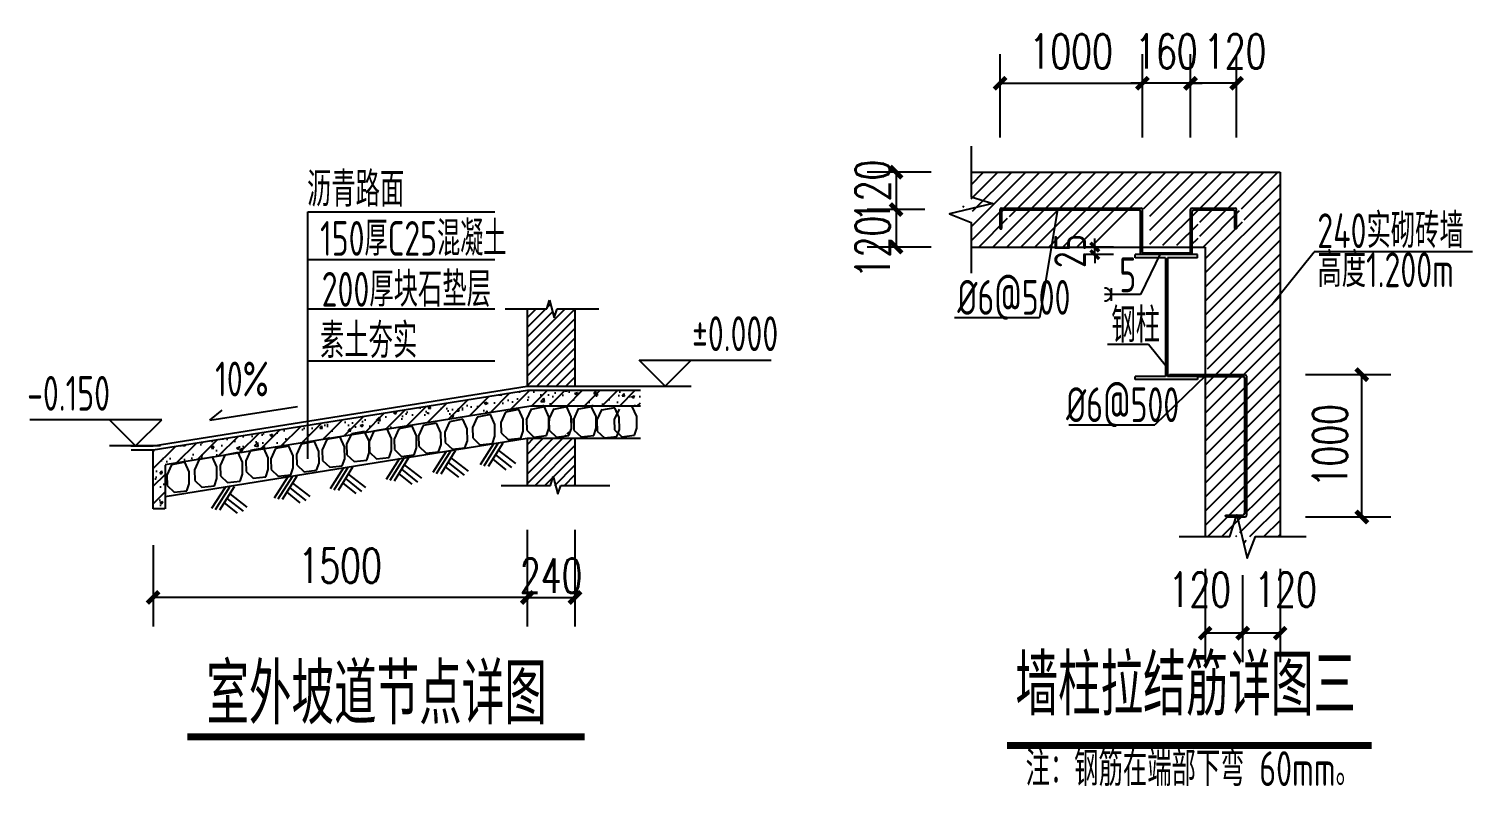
# Model space of a CAD drawing. Extents: x 180850 to 1399066, y 48356 to 327880.
# Drawn here: x 385400 to 410236, y 286838 to 299910 of the extents above; entities that cross this region are included whole.
import ezdxf
from ezdxf.enums import TextEntityAlignment as Align

# ---------------------------------------------------------------- set-up
doc = ezdxf.new("R2010")
doc.units = 0
doc.header["$LTSCALE"] = 1000
for name, color, linetype in [('AXIS', 3, 'Continuous'), ('GZ', 50, 'Continuous'), ('TEXT', 7, 'Continuous'), ('填充', 251, 'Continuous')]:
    doc.layers.add(name, color=color, linetype=linetype)
doc.styles.add('_TCH_DIM_T3', font='SIMPLEX', dxfattribs={"width": 0.705882, "bigfont": 'GBCBIG'})
doc.styles.add('C', font='tssdeng.shx', dxfattribs={"height": 3, "bigfont": 'tssdchn.shx'})
doc.styles.add('TSSD_Dimension', font='Tssdeng.shx', dxfattribs={"width": 0.8, "bigfont": 'hztxt.shx'})
doc.styles.add('TSSD_Norm', font='tssdeng.shx', dxfattribs={"bigfont": 'hztxt.shx'})
doc.dimstyles.new('TCH-200-1', dxfattribs={"dimtxt": 595, "dimasz": 200, "dimexe": 500, "dimexo": 600, "dimgap": 252.5, "dimtad": 1, "dimdec": 0, "dimzin": 0, "dimdsep": 46, "dimtxsty": '_TCH_DIM_T3', "dimblk": 'ARCHTICK', "dimcen": 0.09, "dimclrd": 3, "dimclre": 3, "dimclrt": 7, "dimazin": 2, "dimtfac": 1, "dimtdec": 0, "dimtix": 1, "dimtmove": 2, "dimatfit": 3, "dimfxl": 1, "dimtolj": 1, "dimtzin": 0, "dimarcsym": 0})
doc.dimstyles.new('TSSD_150_150', dxfattribs={"dimtxt": 550, "dimasz": 150, "dimexe": 150, "dimexo": 375, "dimgap": 150, "dimtad": 1, "dimdec": 0, "dimzin": 0, "dimdsep": 46, "dimtxsty": 'TSSD_Dimension', "dimblk": 'ARCHTICK', "dimcen": 0, "dimdle": 150, "dimclrd": 256, "dimclre": 256, "dimclrt": 7, "dimadec": 0, "dimazin": 0, "dimtfac": 1, "dimtdec": 0, "dimtix": 1, "dimtmove": 2, "dimatfit": 3, "dimfxl": 1, "dimtolj": 1, "dimtzin": 0, "dimarcsym": 0})
pattern_1 = [(45, (39193.21, -281983.27), (-84.189901, 84.189901), [])]

# ---------------------------------------------------------------- blocks, each defined once
blk = doc.blocks.new('_ArchTick')
at = {"color": 0, "linetype": 'ByBlock', "const_width": 0.4}
blk.add_lwpolyline([(-0.5, -0.5), (0.5, 0.5)], dxfattribs=at)
blk = doc.blocks.new('*D370')
at = {"layer": 'AXIS', "color": 3, "lineweight": -2, "transparency": 16777216}
for p, q in [((400872, 296789), (399874, 296789)), ((400374, 296789), (400374, 296142)), ((400980, 296142), (399874, 296142))]:
    blk.add_line(p, q, dxfattribs=at)
at = {"layer": 'Defpoints', "color": 0, "transparency": 16777216}
for p in [(401472, 296789), (400374, 296142), (401580, 296142)]:
    blk.add_point(p, dxfattribs=at)
at = {"layer": 'AXIS', "color": 3, "lineweight": -2, "transparency": 16777216, "xscale": 200, "yscale": 200, "zscale": 200}
for p, rotation in [((400374, 296789), 90), ((400374, 296142), 270)]:
    blk.add_blockref('_ArchTick', p, dxfattribs=dict(at, rotation=rotation))
at = {"layer": 'AXIS', "color": 7, "transparency": 16777216, "insert": (399970, 296143), "char_height": 595, "attachment_point": 5, "rotation": 90, "style": '_TCH_DIM_T3'}
blk.add_mtext('\\A1;120', dxfattribs=at)
blk = doc.blocks.new('*D371')
at = {"color": 3, "linetype": 'ByBlock', "lineweight": -2, "transparency": 16777216}
for p, q in [((400980, 297435), (399874, 297435)), ((400374, 297435), (400374, 296789)), ((400872, 296789), (399874, 296789))]:
    blk.add_line(p, q, dxfattribs=at)
at = {"layer": 'Defpoints', "color": 0, "linetype": 'ByBlock', "transparency": 16777216}
for p in [(401580, 297435), (400374, 296789), (401472, 296789)]:
    blk.add_point(p, dxfattribs=at)
at = {"color": 3, "linetype": 'ByBlock', "lineweight": -2, "transparency": 16777216, "xscale": 200, "yscale": 200, "zscale": 200}
for p, rotation in [((400374, 297435), 90), ((400374, 296789), 270)]:
    blk.add_blockref('_ArchTick', p, dxfattribs=dict(at, rotation=rotation))
at = {"color": 7, "linetype": 'ByBlock', "transparency": 16777216, "insert": (399970, 297112), "char_height": 595, "attachment_point": 5, "rotation": 90, "style": '_TCH_DIM_T3'}
blk.add_mtext('\\A1;120', dxfattribs=at)
blk = doc.blocks.new('*D372')
at = {"layer": 'AXIS', "color": 3, "lineweight": -2, "transparency": 16777216}
for p, q in [((407442, 293942), (408916, 293942)), ((408416, 291485), (408416, 293942)), ((407442, 291485), (408916, 291485))]:
    blk.add_line(p, q, dxfattribs=at)
at = {"layer": 'Defpoints', "color": 0, "transparency": 16777216}
for p in [(406842, 293942), (408416, 293942), (406842, 291485)]:
    blk.add_point(p, dxfattribs=at)
at = {"layer": 'AXIS', "color": 3, "lineweight": -2, "transparency": 16777216, "xscale": 200, "yscale": 200, "zscale": 200}
for p, rotation in [((408416, 293942), 90), ((408416, 291485), 270)]:
    blk.add_blockref('_ArchTick', p, dxfattribs=dict(at, rotation=rotation))
at = {"layer": 'AXIS', "color": 7, "transparency": 16777216, "insert": (407866, 292714), "char_height": 595, "attachment_point": 5, "rotation": 90, "style": '_TCH_DIM_T3'}
blk.add_mtext('\\A1;1000', dxfattribs=at)
blk = doc.blocks.new('*D373')
at = {"layer": 'AXIS', "color": 3, "lineweight": -2, "transparency": 16777216}
for p, q in [((405711, 290589), (405711, 288979)), ((406358, 290481), (406358, 288979)), ((406358, 289479), (405711, 289479))]:
    blk.add_line(p, q, dxfattribs=at)
at = {"layer": 'Defpoints', "color": 0, "transparency": 16777216}
for p in [(405711, 291189), (406358, 291081), (405711, 289479)]:
    blk.add_point(p, dxfattribs=at)
at = {"layer": 'AXIS', "color": 3, "lineweight": -2, "transparency": 16777216, "xscale": 200, "yscale": 200, "zscale": 200, "rotation": 180}
blk.add_blockref('_ArchTick', (405711, 289479), dxfattribs=at)
at = {"layer": 'AXIS', "color": 3, "lineweight": -2, "transparency": 16777216, "xscale": 200, "yscale": 200, "zscale": 200}
blk.add_blockref('_ArchTick', (406358, 289479), dxfattribs=at)
at = {"layer": 'AXIS', "color": 7, "transparency": 16777216, "insert": (405619, 290230), "char_height": 595, "attachment_point": 5, "style": '_TCH_DIM_T3'}
blk.add_mtext('\\A1;120', dxfattribs=at)
blk = doc.blocks.new('*D374')
at = {"layer": 'AXIS', "color": 3, "lineweight": -2, "transparency": 16777216}
for p, q in [((407005, 290589), (407005, 288979)), ((406358, 290481), (406358, 288979)), ((407005, 289479), (406358, 289479))]:
    blk.add_line(p, q, dxfattribs=at)
at = {"layer": 'Defpoints', "color": 0, "transparency": 16777216}
for p in [(406358, 291081), (407005, 291189), (406358, 289479)]:
    blk.add_point(p, dxfattribs=at)
at = {"layer": 'AXIS', "color": 3, "lineweight": -2, "transparency": 16777216, "xscale": 200, "yscale": 200, "zscale": 200, "rotation": 180}
blk.add_blockref('_ArchTick', (406358, 289479), dxfattribs=at)
at = {"layer": 'AXIS', "color": 3, "lineweight": -2, "transparency": 16777216, "xscale": 200, "yscale": 200, "zscale": 200}
blk.add_blockref('_ArchTick', (407005, 289479), dxfattribs=at)
at = {"layer": 'AXIS', "color": 7, "transparency": 16777216, "insert": (407100, 290230), "char_height": 595, "attachment_point": 5, "style": '_TCH_DIM_T3'}
blk.add_mtext('\\A1;120', dxfattribs=at)
blk = doc.blocks.new('*D375')
at = {"layer": 'AXIS', "linetype": 'ByBlock', "lineweight": -2, "transparency": 16777216}
for p, q in [((403805, 296142), (403805, 296292)), ((404128, 296142), (403655, 296142)), ((403805, 296012), (403805, 296142)), ((404128, 296012), (403655, 296012)), ((403805, 296012), (403805, 295862))]:
    blk.add_line(p, q, dxfattribs=at)
at = {"layer": 'Defpoints', "color": 0, "linetype": 'ByBlock', "transparency": 16777216}
for p in [(403805, 296142), (404503, 296142), (404503, 296012)]:
    blk.add_point(p, dxfattribs=at)
at = {"layer": 'AXIS', "linetype": 'ByBlock', "lineweight": -2, "transparency": 16777216, "xscale": 150, "yscale": 150, "zscale": 150}
for p, rotation in [((403805, 296142), 270), ((403805, 296012), 90)]:
    blk.add_blockref('_ArchTick', p, dxfattribs=dict(at, rotation=rotation))
at = {"layer": 'AXIS', "color": 7, "linetype": 'ByBlock', "transparency": 16777216, "insert": (403380, 296077), "char_height": 550, "attachment_point": 5, "rotation": 90, "style": 'TSSD_Dimension'}
blk.add_mtext('\\A1;25', dxfattribs=at)
blk = doc.blocks.new('*D376')
at = {"layer": 'AXIS', "color": 3, "lineweight": -2, "transparency": 16777216}
for p, q in [((405457, 298035), (405457, 299469)), ((406254, 298035), (406254, 299469)), ((406254, 298969), (405457, 298969))]:
    blk.add_line(p, q, dxfattribs=at)
at = {"layer": 'Defpoints', "color": 0, "transparency": 16777216}
for p in [(405457, 298969), (405457, 297435), (406254, 297435)]:
    blk.add_point(p, dxfattribs=at)
at = {"layer": 'AXIS', "color": 3, "lineweight": -2, "transparency": 16777216, "xscale": 200, "yscale": 200, "zscale": 200, "rotation": 180}
blk.add_blockref('_ArchTick', (405457, 298969), dxfattribs=at)
at = {"layer": 'AXIS', "color": 3, "lineweight": -2, "transparency": 16777216, "xscale": 200, "yscale": 200, "zscale": 200}
blk.add_blockref('_ArchTick', (406254, 298969), dxfattribs=at)
at = {"layer": 'AXIS', "color": 7, "transparency": 16777216, "insert": (406229, 299519), "char_height": 595, "attachment_point": 5, "style": '_TCH_DIM_T3'}
blk.add_mtext('\\A1;120', dxfattribs=at)
blk = doc.blocks.new('*D377')
at = {"layer": 'AXIS', "color": 3, "lineweight": -2, "transparency": 16777216}
for p, q in [((404627, 298035), (404627, 299469)), ((405457, 298035), (405457, 299469)), ((404627, 298969), (404427, 298969)), ((405457, 298969), (404627, 298969)), ((405457, 298969), (405657, 298969))]:
    blk.add_line(p, q, dxfattribs=at)
at = {"layer": 'Defpoints', "color": 0, "transparency": 16777216}
for p in [(404627, 298969), (404627, 297435), (405457, 297435)]:
    blk.add_point(p, dxfattribs=at)
at = {"layer": 'AXIS', "color": 3, "lineweight": -2, "transparency": 16777216, "xscale": 200, "yscale": 200, "zscale": 200}
blk.add_blockref('_ArchTick', (404627, 298969), dxfattribs=at)
at = {"layer": 'AXIS', "color": 3, "lineweight": -2, "transparency": 16777216, "xscale": 200, "yscale": 200, "zscale": 200, "rotation": 180}
blk.add_blockref('_ArchTick', (405457, 298969), dxfattribs=at)
at = {"layer": 'AXIS', "color": 7, "transparency": 16777216, "insert": (405042, 299519), "char_height": 595, "attachment_point": 5, "style": '_TCH_DIM_T3'}
blk.add_mtext('\\A1;160', dxfattribs=at)
blk = doc.blocks.new('*D378')
at = {"layer": 'AXIS', "color": 3, "lineweight": -2, "transparency": 16777216}
for p, q in [((402170, 298035), (402170, 299469)), ((404627, 298035), (404627, 299469)), ((402170, 298969), (404627, 298969))]:
    blk.add_line(p, q, dxfattribs=at)
at = {"layer": 'Defpoints', "color": 0, "transparency": 16777216}
for p in [(404627, 298969), (402170, 297435), (404627, 297435)]:
    blk.add_point(p, dxfattribs=at)
at = {"layer": 'AXIS', "color": 3, "lineweight": -2, "transparency": 16777216, "xscale": 200, "yscale": 200, "zscale": 200, "rotation": 180}
blk.add_blockref('_ArchTick', (402170, 298969), dxfattribs=at)
at = {"layer": 'AXIS', "color": 3, "lineweight": -2, "transparency": 16777216, "xscale": 200, "yscale": 200, "zscale": 200}
blk.add_blockref('_ArchTick', (404627, 298969), dxfattribs=at)
at = {"layer": 'AXIS', "color": 7, "transparency": 16777216, "insert": (403398, 299519), "char_height": 595, "attachment_point": 5, "style": '_TCH_DIM_T3'}
blk.add_mtext('\\A1;1000', dxfattribs=at)
blk = doc.blocks.new('*D384')
at = {"layer": 'AXIS', "color": 3, "lineweight": -2, "transparency": 16777216}
for p, q in [((394007, 291260), (394007, 289595)), ((394830, 291260), (394830, 289595)), ((394007, 290095), (394830, 290095))]:
    blk.add_line(p, q, dxfattribs=at)
at = {"layer": 'Defpoints', "color": 0, "transparency": 16777216}
for p in [(394007, 291860), (394830, 291860), (394830, 290095)]:
    blk.add_point(p, dxfattribs=at)
at = {"layer": 'AXIS', "color": 3, "lineweight": -2, "transparency": 16777216, "xscale": 200, "yscale": 200, "zscale": 200, "rotation": 180}
blk.add_blockref('_ArchTick', (394007, 290095), dxfattribs=at)
at = {"layer": 'AXIS', "color": 3, "lineweight": -2, "transparency": 16777216, "xscale": 200, "yscale": 200, "zscale": 200}
blk.add_blockref('_ArchTick', (394830, 290095), dxfattribs=at)
at = {"layer": 'AXIS', "color": 7, "transparency": 16777216, "insert": (394419, 290470), "char_height": 595, "attachment_point": 5, "style": '_TCH_DIM_T3'}
blk.add_mtext('\\A1;240', dxfattribs=at)
blk = doc.blocks.new('*D385')
at = {"layer": 'AXIS', "color": 3, "lineweight": -2, "transparency": 16777216}
for p, q in [((394007, 291260), (394007, 289595)), ((387547, 290995), (387547, 289595)), ((394007, 290095), (387547, 290095))]:
    blk.add_line(p, q, dxfattribs=at)
at = {"layer": 'Defpoints', "color": 0, "transparency": 16777216}
for p in [(394007, 291860), (387547, 291595), (387547, 290095)]:
    blk.add_point(p, dxfattribs=at)
at = {"layer": 'AXIS', "color": 3, "lineweight": -2, "transparency": 16777216, "xscale": 200, "yscale": 200, "zscale": 200, "rotation": 180}
blk.add_blockref('_ArchTick', (387547, 290095), dxfattribs=at)
at = {"layer": 'AXIS', "color": 3, "lineweight": -2, "transparency": 16777216, "xscale": 200, "yscale": 200, "zscale": 200}
blk.add_blockref('_ArchTick', (394007, 290095), dxfattribs=at)
at = {"layer": 'AXIS', "color": 7, "transparency": 16777216, "insert": (390777, 290645), "char_height": 595, "attachment_point": 5, "style": '_TCH_DIM_T3'}
blk.add_mtext('\\A1;1500', dxfattribs=at)

msp = doc.modelspace()

# ---------------------------------------------------------------- hatches: boundary and pattern name
h = msp.add_hatch()
h.set_pattern_fill('ANSI31', color=251, scale=75, style=0)
h.set_pattern_definition(pattern_1)
h.paths.add_polyline_path([(394830.42, 295074.95), (394520.74, 295074.95), (394472.73, 294924.06), (394390.43, 295225.84), (394342.42, 295074.95), (394007.4, 295074.95), (394007.4, 293739.73), (394830.42, 293739.73)])
at = {"linetype": 'ByBlock'}
h = msp.add_hatch(dxfattribs=at)
h.set_pattern_fill('ANSI31', color=256, scale=952.573149, style=0)
h.set_pattern_definition([(45, (862691.36, 826264.4), (-151.55346, 151.55346), [])])
h.paths.add_polyline_path([(388881.87, 292571.2), (389013.34, 292596.42), (389015.1, 292592.55), (389227.32, 292626.56), (389229.02, 292630.28), (389456.89, 292673.98), (389461.42, 292664.07), (390680.98, 292859.49), (390680.98, 293140.97), (387548.38, 292642.28), (387548.38, 291634.5), (387752.42, 291634.5), (387752.42, 292390.22)])
h.paths.add_polyline_path([(390680.98, 293140.97), (390680.98, 292859.49), (390963.73, 292904.8), (390969.95, 292918.36), (391197.82, 292962.07), (391206.24, 292943.65), (391525.83, 292994.86), (391585.92, 293006.39), (391586.73, 293004.62), (394068.85, 293402.35), (395959.39, 293402.35), (395959.39, 293671.14), (394011.34, 293671.14)])
h = msp.add_hatch(dxfattribs=at)
h.set_pattern_fill('AR-CONC', color=256, scale=38.102926, style=0)
h.set_pattern_definition([(50, (862691.36, 826264.4), (491.9348, -43.03872), [51.43895, -565.82845]), (355, (862691.36, 826264.4), (-95.16297, 515.89298), [41.15116, -452.66276]), (100.4514, (862732.35, 826260.8), (396.7722, 472.85395), [43.71638, -480.8802]), (46.1842, (862691.36, 826401.56), (731.9701, -113.52166), [77.1584, -848.7427]), (96.6356, (862752.36, 826392.1), (641.0409, 668.10134), [65.5746, -721.3202]), (351.1842, (862691.36, 826401.6), (641.0404, 668.10184), [61.72674, -678.99414]), (21, (862759.94, 826367.27), (409.3903, -276.13724), [51.43895, -565.82845]), (326, (862759.94, 826367.27), (166.87847, 497.3461), [41.15116, -452.66276]), (71.4514, (862794.06, 826344.26), (576.26893, 221.2084), [43.71638, -480.8802]), (37.5, (862691.36, 826264.4), (8.33987, 228.316137), [0, -447.17594, 0, -459.52129, 0, -454.37739]), (7.5, (862691.36, 826264.4), (180.42694, 270.508325), [0, -261.99572, 0, -436.88815, 0, -173.1778]), (327.5, (862538.41, 826264.4), (366.12354, -15.46932), [0, -171.46317, 0, -534.96508, 0, -709.85751]), (317.5, (862469.83, 826264.4), (399.97979, 68.65727), [0, -222.90212, 0, -355.27168, 0, -504.10171])])
h.paths.add_polyline_path([(387548.38, 292642.28), (387548.38, 291634.5), (387752.42, 291634.5), (387752.42, 292390.22), (388881.87, 292571.2), (389013.34, 292596.42), (389015.1, 292592.55), (389227.32, 292626.56), (389229.02, 292630.28), (389456.89, 292673.98), (389461.42, 292664.07), (390680.98, 292859.49), (390680.98, 293140.97)])
h.paths.add_polyline_path([(390680.98, 293140.97), (390680.98, 292859.49), (390963.73, 292904.8), (390969.95, 292918.36), (391197.82, 292962.07), (391206.24, 292943.65), (391525.83, 292994.86), (391585.92, 293006.39), (391586.73, 293004.62), (394068.85, 293402.35), (395959.39, 293402.35), (395959.39, 293671.14), (394011.34, 293671.14)])
h = msp.add_hatch()
h.set_pattern_fill('ANSI31', color=251, scale=75, style=0)
h.set_pattern_definition(pattern_1)
edge = h.paths.add_edge_path()
edge.add_line((394830.42, 292842.12), (394712.91, 292842.12))
edge.add_ellipse((394684.09, 293059.57), major_axis=(0, 262.75), ratio=0.19541485, start_angle=145.849579, end_angle=214.150421, ccw=False)
edge.add_line((394655.27, 292842.12), (394009.11, 292842.12))
edge.add_line((394009.11, 292842.12), (394009.11, 292030.11))
edge.add_line((394009.11, 292030.11), (394830.42, 292030.11))
edge.add_line((394830.42, 292030.11), (394830.42, 292842.12))
at = {"layer": '填充', "ltscale": 100}
h = msp.add_hatch(dxfattribs=at)
h.set_pattern_fill('ANSI31', color=256, scale=107.773627, style=0)
h.set_pattern_definition([(45, (56420.53, -318540.57), (-120.979347, 120.979347), [])])
edge = h.paths.add_edge_path()
edge.add_arc((402327.4, 296777.99), 26.94, 90, 180)
edge.add_line((402300.45, 296777.99), (402300.45, 296449.28))
edge.add_spline(control_points=[(402300.45, 296449.28), (402303.46, 296447.42), (402308.98, 296444), (402314.23, 296447.63), (402316.62, 296449.28)], knot_values=[0, 0, 0, 0, 8.90891949, 16.35593522, 16.35593522, 16.35593522, 16.35593522], degree=3, periodic=0)
edge.add_spline(control_points=[(402300.45, 296449.28), (402304.86, 296452.26), (402314.06, 296458.48), (402320.95, 296438.33), (402329.06, 296445.83), (402332.79, 296449.28)], knot_values=[0, 0, 0, 0, 12.00872034, 25.07417316, 36.21689689, 36.21689689, 36.21689689, 36.21689689], degree=3, periodic=0)
edge.add_line((402332.79, 296449.28), (402332.79, 296745.66))
edge.add_arc((402359.73, 296745.66), 26.94, 90, 180, ccw=False)
edge.add_line((402359.73, 296772.6), (404382.14, 296772.6))
edge.add_line((404382.14, 296772.6), (403824.23, 296142.13))
edge.add_line((403824.23, 296142.13), (401669.98, 296142.13))
edge.add_line((401669.98, 296142.13), (401669.98, 296690.22))
edge.add_line((401669.98, 296690.22), (401863.97, 296690.22))
edge.add_line((401863.97, 296690.22), (401475.99, 296851.88))
edge.add_line((401475.99, 296851.88), (401669.98, 296851.88))
edge.add_line((401669.98, 296851.88), (401669.98, 297435.41))
edge.add_line((401669.98, 297435.41), (407004.77, 297435.41))
edge.add_line((407004.77, 297435.41), (407004.77, 291145.16))
edge.add_line((407004.77, 291145.16), (406421.25, 291145.16))
edge.add_line((406421.25, 291145.16), (406421.25, 290951.17))
edge.add_line((406421.25, 290951.17), (406259.59, 291339.16))
edge.add_line((406259.59, 291339.16), (406259.59, 291145.16))
edge.add_line((406259.59, 291145.16), (405711.49, 291145.16))
edge.add_line((405711.49, 291145.16), (405711.49, 293921.32))
edge.add_line((405711.49, 293921.32), (405834.97, 294040.54))
edge.add_line((405834.97, 294040.54), (406315.02, 294040.54))
edge.add_arc((406315.02, 294013.6), 26.94, 0, 90, ccw=False)
edge.add_arc((406315.02, 294013.6), 26.94, 0, 90)
edge.add_line((406315.02, 294040.54), (405711.49, 294040.54))
edge.add_line((405711.49, 294040.54), (405711.49, 294072.87))
edge.add_line((405711.49, 294072.87), (406347.35, 294072.87))
edge.add_arc((406347.35, 294045.93), 26.94, 0, 90, ccw=False)
edge.add_arc((406347.35, 294045.93), 26.94, 0, 90)
edge.add_line((406347.35, 294072.87), (405711.49, 294072.87))
edge.add_line((405711.49, 294072.87), (405711.49, 296142.13))
edge.add_line((405711.49, 296142.13), (405619.88, 296142.13))
edge.add_line((405619.88, 296142.13), (405619.88, 296745.66))
edge.add_arc((405646.83, 296745.66), 26.94, 90, 180, ccw=False)
edge.add_line((405646.83, 296772.6), (406325.8, 296772.6))
edge.add_arc((406325.8, 296745.66), 26.94, 0, 90, ccw=False)
edge.add_line((406352.74, 296745.66), (406352.74, 296449.28))
edge.add_spline(control_points=[(406352.74, 296449.28), (406356.47, 296445.83), (406364.58, 296438.33), (406371.47, 296458.48), (406380.67, 296452.26), (406385.08, 296449.28)], knot_values=[0, 0, 0, 0, 11.14272373, 24.20817655, 36.21689689, 36.21689689, 36.21689689, 36.21689689], degree=3, periodic=0)
edge.add_spline(control_points=[(406368.91, 296449.28), (406371.3, 296447.63), (406376.55, 296444), (406382.07, 296447.42), (406385.08, 296449.28)], knot_values=[0, 0, 0, 0, 7.44701573, 16.35593522, 16.35593522, 16.35593522, 16.35593522], degree=3, periodic=0)
edge.add_line((406385.08, 296449.28), (406385.08, 296777.99))
edge.add_arc((406358.13, 296777.99), 26.94, 0, 90)
edge.add_line((406358.13, 296804.93), (405614.49, 296804.93))
edge.add_arc((405614.49, 296777.99), 26.94, 90, 180)
edge.add_line((405587.55, 296777.99), (405587.55, 296179.85))
edge.add_arc((405582.16, 296179.85), 5.39, 270, 360, ccw=False)
edge.add_line((405582.16, 296174.46), (404763.08, 296174.46))
edge.add_arc((404763.08, 296179.85), 5.39, 180, 270, ccw=False)
edge.add_line((404757.69, 296179.85), (404757.69, 296777.99))
edge.add_arc((404730.75, 296777.99), 26.94, 0, 90)
edge.add_line((404730.75, 296804.93), (402327.4, 296804.93))

# ---------------------------------------------------------------- linework, layer by layer
at = {"linetype": 'ByBlock'}
for p, q in [((401669.98, 297435.41), (407004.77, 297435.41)), ((407004.77, 297435.41), (407004.77, 291145.16)), ((401669.98, 296142.13), (405711.49, 296142.13)), ((393623.05, 295074.95, -8063.33), (394342.42, 295074.95, -8063.33)), ((394007.4, 295073.06, -8063.33), (394007.4, 293739.73, -8063.33)), ((394342.42, 295074.95, -8063.33), (394390.43, 295225.84, -8063.33)), ((394390.43, 295225.84, -8063.33), (394472.73, 294924.06, -8063.33)), ((394472.73, 294924.06, -8063.33), (394520.74, 295074.95, -8063.33)), ((394520.74, 295074.95, -8063.33), (395240.11, 295074.95, -8063.33)), ((394830.42, 295073.06, -8063.33), (394830.42, 293739.73, -8063.33)), ((387548.37, 292711.14, -8063.33), (394007.4, 293739.73, -8063.33)), ((387548.89, 292642.36, -8063.33), (394011.34, 293671.14, -8063.33)), ((394007.4, 293739.73, -8063.33), (395959.39, 293739.73, -8063.33)), ((394011.34, 293671.14, -8063.33), (395959.39, 293671.14, -8063.33)), ((387752.42, 292390.22, -8063.33), (394068.85, 293402.35, -8063.33)), ((393859.12, 293338.8, -8063.33), (393631.25, 293295.09, -8063.33)), ((393936.23, 293170.17, -8063.33), (393859.12, 293338.8, -8063.33)), ((393993.1, 293161.37, -12725.49), (394083.24, 293357.8, -12725.49)), ((394068.85, 293402.35, -8063.33), (395959.39, 293402.35, -8063.33)), ((394302.67, 293383.12, -8063.33), (394074.8, 293339.41, -8063.33)), ((394379.78, 293214.49, -8063.33), (394302.67, 293383.12, -8063.33)), ((394380.79, 293161.37, -12725.49), (394470.93, 293357.8, -12725.49)), ((394690.36, 293383.12, -8063.33), (394462.49, 293339.41, -8063.33)), ((394767.47, 293214.49, -8063.33), (394690.36, 293383.12, -8063.33)), ((394808.37, 293165.7, -12725.49), (394898.52, 293362.13, -12725.49)), ((395117.94, 293387.45, -8063.33), (394890.08, 293343.74, -8063.33)), ((395195.05, 293218.81, -8063.33), (395117.94, 293387.45, -8063.33)), ((395208.99, 293147.6, -12725.49), (395299.13, 293344.03, -12725.49)), ((395518.56, 293369.35, -8063.33), (395290.69, 293325.64, -8063.33)), ((395591.53, 293345.32, -8063.33), (395509.83, 293167.28, -8063.33)), ((395595.67, 293200.71, -8063.33), (395518.56, 293369.35, -8063.33)), ((395896.51, 293220.39, -8063.33), (395819.4, 293389.03, -8063.33)), ((392211.89, 293062.41, -8063.33), (392130.19, 292884.37, -8063.33)), ((392439.76, 293106.12, -8063.33), (392211.89, 293062.41, -8063.33)), ((392516.87, 292937.48, -8063.33), (392439.76, 293106.12, -8063.33)), ((392666.53, 293128.89, -8063.33), (392584.83, 292950.85, -8063.33)), ((392894.4, 293172.6, -8063.33), (392666.53, 293128.89, -8063.33)), ((392971.51, 293003.96, -8063.33), (392894.4, 293172.6, -8063.33)), ((393143.35, 293206.45, -8063.33), (393061.64, 293028.41, -8063.33)), ((393371.21, 293250.16, -8063.33), (393143.35, 293206.45, -8063.33)), ((393448.32, 293081.52, -8063.33), (393371.21, 293250.16, -8063.33)), ((393449.33, 292877.76, -8063.33), (393448.32, 293081.52, -8063.33)), ((393631.25, 293295.09, -8063.33), (393549.55, 293117.05, -8063.33)), ((393549.55, 293117.05, -8063.33), (393553.85, 292936.27, -8063.33)), ((393937.24, 292966.4, -8063.33), (393936.23, 293170.17, -8063.33)), ((393993.1, 293161.37, -8063.33), (393997.4, 292980.59, -8063.33)), ((394380.79, 293010.72, -8063.33), (394379.78, 293214.49, -8063.33)), ((394380.79, 293010.72, -8063.33), (394389.4, 293182.89, -8063.33)), ((394380.79, 293161.37, -8063.33), (394385.1, 292980.59, -8063.33)), ((394768.48, 293010.72, -8063.33), (394767.47, 293214.49, -8063.33)), ((394768.48, 293010.72, -8063.33), (394777.1, 293182.89, -8063.33)), ((394808.37, 293165.7, -8063.33), (394812.68, 292984.92, -8063.33)), ((395196.06, 293015.05, -8063.33), (395195.05, 293218.81, -8063.33)), ((395196.06, 293001.25, -8063.33), (395204.68, 293173.42, -8063.33)), ((395208.99, 293147.6, -8063.33), (395213.29, 292966.82, -8063.33)), ((395509.83, 293167.28, -8063.33), (395514.14, 292986.5, -8063.33)), ((395596.68, 292996.95, -8063.33), (395595.67, 293200.71, -8063.33)), ((395897.52, 293016.63, -8063.33), (395896.51, 293220.39, -8063.33)), ((387752.42, 291837.28, -8063.33), (394007.4, 292842.4, -8063.33)), ((390548.58, 292818.64, -8063.33), (390466.88, 292640.6, -8063.33)), ((390765.35, 292862.35, -8063.33), (390537.49, 292818.64, -8063.33)), ((390853.56, 292693.71, -8063.33), (390776.45, 292862.35, -8063.33)), ((390969.95, 292918.36, -8063.33), (390888.25, 292740.32, -8063.33)), ((391197.82, 292962.07, -8063.33), (390969.95, 292918.36, -8063.33)), ((391274.93, 292793.44, -8063.33), (391197.82, 292962.07, -8063.33)), ((391358.06, 292962.68, -8063.33), (391276.35, 292784.64, -8063.33)), ((391585.92, 293006.39, -8063.33), (391358.06, 292962.68, -8063.33)), ((391663.04, 292837.76, -8063.33), (391585.92, 293006.39, -8063.33)), ((391664.05, 292633.99, -8063.33), (391663.04, 292837.76, -8063.33)), ((391790.52, 293007.01, -8063.33), (391708.82, 292828.96, -8063.33)), ((391708.82, 292828.96, -8063.33), (391713.12, 292648.18, -8063.33)), ((392018.39, 293050.71, -8063.33), (391790.52, 293007.01, -8063.33)), ((392095.5, 292882.08, -8063.33), (392018.39, 293050.71, -8063.33)), ((392096.51, 292678.31, -8063.33), (392095.5, 292882.08, -8063.33)), ((392130.19, 292884.37, -8063.33), (392134.49, 292703.59, -8063.33)), ((392517.88, 292733.72, -8063.33), (392516.87, 292937.48, -8063.33)), ((392584.83, 292950.85, -8063.33), (392589.13, 292770.07, -8063.33)), ((392972.52, 292800.2, -8063.33), (392971.51, 293003.96, -8063.33)), ((393061.64, 293028.41, -8063.33), (393065.95, 292847.63, -8063.33)), ((393065.95, 292847.63, -8063.33), (393190.51, 292730.28, -8063.33)), ((393407.64, 292755.33, -8063.33), (393449.33, 292877.76, -8063.33)), ((393553.85, 292936.27, -8063.33), (393678.41, 292818.92, -8063.33)), ((393678.41, 292818.92, -8063.33), (393895.55, 292843.97, -8063.33)), ((393895.55, 292843.97, -8063.33), (393937.24, 292966.4, -8063.33)), ((393997.4, 292980.59, -8063.33), (394121.96, 292863.24, -8063.33)), ((394007.4, 292842.4, -8063.33), (395959.39, 292842.4, -8063.33)), ((394007.4, 292842.4, -8063.33), (394007.4, 292030.11, -8063.33)), ((394121.96, 292863.24, -8063.33), (394339.1, 292888.3, -8063.33)), ((394148.09, 292855.29, -8063.33), (394145.01, 292855.12, -8063.33)), ((394339.1, 292888.3, -8063.33), (394380.79, 293010.72, -8063.33)), ((394385.1, 292980.59, -8063.33), (394509.65, 292863.24, -8063.33)), ((394509.65, 292863.24, -8063.33), (394726.79, 292888.3, -8063.33)), ((394726.79, 292888.3, -8063.33), (394768.48, 293010.72, -8063.33)), ((394812.68, 292984.92, -8063.33), (394937.24, 292867.57, -8063.33)), ((394830.42, 292842.12, -8063.33), (394830.42, 292030.11, -8063.33)), ((394937.24, 292867.57, -8063.33), (395154.37, 292892.62, -8063.33)), ((395154.37, 292892.62, -8063.33), (395196.06, 293015.05, -8063.33)), ((395213.29, 292966.82, -8063.33), (395337.85, 292849.47, -8063.33)), ((395337.85, 292849.47, -8063.33), (395554.99, 292874.52, -8063.33)), ((395514.14, 292986.5, -8063.33), (395638.69, 292869.15, -8063.33)), ((395554.99, 292874.52, -8063.33), (395596.68, 292996.95, -8063.33)), ((395638.69, 292869.15, -8063.33), (395855.83, 292894.2, -8063.33)), ((395855.83, 292894.2, -8063.33), (395897.52, 293016.63, -8063.33)), ((387165.39, 292710.95, -8063.33), (387544.95, 292710.95, -8063.33)), ((387165.39, 292642.36, -8063.33), (387548.89, 292642.36, -8063.33)), ((387548.37, 292711.14, -8063.33), (387544.95, 292710.95, -8063.33)), ((387548.38, 291622.21, -8063.33), (387548.38, 292630.07, -8063.33)), ((389013.34, 292596.42, -8063.33), (388785.47, 292552.71, -8063.33)), ((389090.45, 292427.79, -8063.33), (389013.34, 292596.42, -8063.33)), ((389229.02, 292630.28, -8063.33), (389147.32, 292452.23, -8063.33)), ((389456.89, 292673.98, -8063.33), (389229.02, 292630.28, -8063.33)), ((389534, 292505.35, -8063.33), (389456.89, 292673.98, -8063.33)), ((389661.48, 292663.52, -8063.33), (389579.78, 292485.47, -8063.33)), ((389889.35, 292707.22, -8063.33), (389661.48, 292663.52, -8063.33)), ((389966.46, 292538.59, -8063.33), (389889.35, 292707.22, -8063.33)), ((390105.03, 292741.08, -8063.33), (390023.33, 292563.04, -8063.33)), ((390023.33, 292563.04, -8063.33), (390027.63, 292382.26, -8063.33)), ((390332.9, 292784.79, -8063.33), (390105.03, 292741.08, -8063.33)), ((390410.01, 292616.15, -8063.33), (390332.9, 292784.79, -8063.33)), ((390411.02, 292412.39, -8063.33), (390410.01, 292616.15, -8063.33)), ((390466.88, 292640.6, -8063.33), (390471.18, 292459.82, -8063.33)), ((390854.57, 292489.95, -8063.33), (390853.56, 292693.71, -8063.33)), ((390888.25, 292740.32, -8063.33), (390892.55, 292559.54, -8063.33)), ((391234.25, 292467.25, -8063.33), (391275.94, 292589.67, -8063.33)), ((391275.94, 292589.67, -8063.33), (391274.93, 292793.44, -8063.33)), ((391276.35, 292784.64, -8063.33), (391280.66, 292603.86, -8063.33)), ((391280.66, 292603.86, -8063.33), (391405.22, 292486.51, -8063.33)), ((391622.35, 292511.57, -8063.33), (391664.05, 292633.99, -8063.33)), ((391713.12, 292648.18, -8063.33), (391837.68, 292530.83, -8063.33)), ((392054.82, 292555.89, -8063.33), (392096.51, 292678.31, -8063.33)), ((392134.49, 292703.59, -8063.33), (392259.05, 292586.24, -8063.33)), ((392259.05, 292586.24, -8063.33), (392476.19, 292611.29, -8063.33)), ((392606.1, 292615.64, -8063.33), (392374.38, 292249.92, -8063.33)), ((392681.56, 292618.03, -8063.33), (392436.3, 292230.88, -8063.33)), ((392476.19, 292611.29, -8063.33), (392517.88, 292733.72, -8063.33)), ((392763.08, 292627.43, -8063.33), (392512.5, 292221.37, -8063.33)), ((392589.13, 292770.07, -8063.33), (392713.69, 292652.72, -8063.33)), ((392713.69, 292652.72, -8063.33), (392930.83, 292677.77, -8063.33)), ((392930.83, 292677.77, -8063.33), (392972.52, 292800.2, -8063.33)), ((393190.51, 292730.28, -8063.33), (393407.64, 292755.33, -8063.33)), ((393425.25, 292747.46, -8063.33), (393193.53, 292381.74, -8063.33)), ((393500.71, 292749.84, -8063.33), (393255.45, 292362.69, -8063.33)), ((393582.23, 292759.25, -8063.33), (393331.65, 292353.18, -8063.33)), ((393506.73, 292636.89, -8063.33), (393803.14, 292405.53, -8063.33)), ((387752.42, 292377.93, -8063.33), (387752.42, 291622.21, -8063.33)), ((387865.1, 292386.51, -8063.33), (387783.4, 292208.47, -8063.33)), ((388092.97, 292430.22, -8063.33), (387865.1, 292386.51, -8063.33)), ((388170.08, 292261.58, -8063.33), (388092.97, 292430.22, -8063.33)), ((388341.92, 292475.15, -8063.33), (388260.21, 292297.11, -8063.33)), ((388569.78, 292518.86, -8063.33), (388341.92, 292475.15, -8063.33)), ((388646.89, 292350.23, -8063.33), (388569.78, 292518.86, -8063.33)), ((388647.91, 292146.46, -8063.33), (388646.89, 292350.23, -8063.33)), ((388785.47, 292552.71, -8063.33), (388703.77, 292374.67, -8063.33)), ((388703.77, 292374.67, -8063.33), (388708.07, 292193.89, -8063.33)), ((389091.46, 292224.02, -8063.33), (389090.45, 292427.79, -8063.33)), ((389147.32, 292452.23, -8063.33), (389151.62, 292271.45, -8063.33)), ((389535.01, 292301.58, -8063.33), (389534, 292505.35, -8063.33)), ((389579.78, 292485.47, -8063.33), (389584.08, 292304.69, -8063.33)), ((389925.78, 292212.4, -8063.33), (389967.47, 292334.82, -8063.33)), ((389967.47, 292334.82, -8063.33), (389966.46, 292538.59, -8063.33)), ((390027.63, 292382.26, -8063.33), (390152.19, 292264.91, -8063.33)), ((390369.33, 292289.96, -8063.33), (390411.02, 292412.39, -8063.33)), ((390471.18, 292459.82, -8063.33), (390595.74, 292342.47, -8063.33)), ((390595.74, 292342.47, -8063.33), (390812.88, 292367.52, -8063.33)), ((390834.43, 292334.71, -8063.33), (390602.71, 291968.99, -8063.33)), ((390909.89, 292337.09, -8063.33), (390664.63, 291949.95, -8063.33)), ((390991.41, 292346.5, -8063.33), (390740.83, 291940.43, -8063.33)), ((390812.88, 292367.52, -8063.33), (390854.57, 292489.95, -8063.33)), ((390892.55, 292559.54, -8063.33), (391017.11, 292442.19, -8063.33)), ((391017.11, 292442.19, -8063.33), (391234.25, 292467.25, -8063.33)), ((391405.22, 292486.51, -8063.33), (391622.35, 292511.57, -8063.33)), ((391801.22, 292495.94, -8063.33), (391569.5, 292130.22, -8063.33)), ((391876.68, 292498.33, -8063.33), (391631.42, 292111.18, -8063.33)), ((391958.2, 292507.73, -8063.33), (391707.62, 292101.67, -8063.33)), ((391837.68, 292530.83, -8063.33), (392054.82, 292555.89, -8063.33)), ((391882.7, 292385.38, -8063.33), (392179.11, 292154.01, -8063.33)), ((392591.44, 292349.29, -8063.33), (392817.29, 292169.02, -8063.33)), ((392639.6, 292427.33, -8063.33), (392917.31, 292207.09, -8063.33)), ((392687.58, 292505.08, -8063.33), (392983.99, 292273.71, -8063.33)), ((393410.59, 292481.1, -8063.33), (393636.44, 292300.83, -8063.33)), ((393458.75, 292559.15, -8063.33), (393736.46, 292338.9, -8063.33)), ((387783.4, 292208.47, -8063.33), (387787.7, 292027.69, -8063.33)), ((388171.09, 292057.82, -8063.33), (388170.08, 292261.58, -8063.33)), ((388260.21, 292297.11, -8063.33), (388264.52, 292116.33, -8063.33)), ((388264.52, 292116.33, -8063.33), (388389.08, 291998.98, -8063.33)), ((388606.21, 292024.03, -8063.33), (388647.91, 292146.46, -8063.33)), ((388708.07, 292193.89, -8063.33), (388832.63, 292076.54, -8063.33)), ((388832.63, 292076.54, -8063.33), (389049.77, 292101.6, -8063.33)), ((389049.77, 292101.6, -8063.33), (389091.46, 292224.02, -8063.33)), ((389151.62, 292271.45, -8063.33), (389276.18, 292154.1, -8063.33)), ((389276.18, 292154.1, -8063.33), (389493.32, 292179.16, -8063.33)), ((389493.32, 292179.16, -8063.33), (389535.01, 292301.58, -8063.33)), ((389584.08, 292304.69, -8063.33), (389708.64, 292187.34, -8063.33)), ((389870.51, 292177.51, -8063.33), (389638.8, 291811.79, -8063.33)), ((389945.97, 292179.9, -8063.33), (389700.71, 291792.75, -8063.33)), ((389708.64, 292187.34, -8063.33), (389925.78, 292212.4, -8063.33)), ((390027.5, 292189.3, -8063.33), (389776.91, 291783.24, -8063.33)), ((389953.87, 292066.95, -8063.33), (390250.28, 291835.58, -8063.33)), ((390152.19, 292264.91, -8063.33), (390369.33, 292289.96, -8063.33)), ((390819.77, 292068.35, -8063.33), (391045.62, 291888.08, -8063.33)), ((390867.93, 292146.4, -8063.33), (391145.64, 291926.16, -8063.33)), ((390915.91, 292224.14, -8063.33), (391212.32, 291992.78, -8063.33)), ((391786.56, 292229.58, -8063.33), (392012.41, 292049.31, -8063.33)), ((391834.72, 292307.63, -8063.33), (392112.43, 292087.39, -8063.33)), ((394406.37, 292030.11, -8063.33), (394454.38, 292181, -8063.33)), ((394454.38, 292181, -8063.33), (394536.69, 291879.23, -8063.33)), ((387787.7, 292027.69, -8063.33), (387912.26, 291910.34, -8063.33)), ((387912.26, 291910.34, -8063.33), (388129.4, 291935.39, -8063.33)), ((388129.4, 291935.39, -8063.33), (388171.09, 292057.82, -8063.33)), ((388389.08, 291998.98, -8063.33), (388606.21, 292024.03, -8063.33)), ((388788.78, 291994.36, -8063.33), (388557.07, 291628.64, -8063.33)), ((388864.24, 291996.74, -8063.33), (388618.98, 291609.6, -8063.33)), ((388945.77, 292006.15, -8063.33), (388695.18, 291600.08, -8063.33)), ((388870.26, 291883.79, -8063.33), (389166.67, 291652.43, -8063.33)), ((389855.85, 291911.16, -8063.33), (390081.7, 291730.89, -8063.33)), ((389905.89, 291989.2, -8063.33), (390183.61, 291768.96, -8063.33)), ((393558.55, 292030.11, -8063.33), (394406.37, 292030.11, -8063.33)), ((394536.69, 291879.23, -8063.33), (394584.7, 292030.11, -8063.33)), ((394584.7, 292030.11, -8063.33), (395432.52, 292030.11, -8063.33)), ((387546.66, 291623.92, -8063.33), (387548.38, 291622.21, -8063.33)), ((387750.71, 291622.21, -12725.49), (387546.66, 291622.21, -12725.49)), ((388774.12, 291728, -8063.33), (388999.97, 291547.73, -8063.33)), ((388822.28, 291806.05, -8063.33), (389100, 291585.81, -8063.33))]:
    msp.add_line(p, q, dxfattribs=at)
at = {"color": 6, "ltscale": 10}
for p, q in [((402169.82, 296460.6), (402169.82, 296789.31)), ((402196.77, 296816.25), (404600.12, 296816.25)), ((404627.06, 296049.32), (404627.06, 296789.31)), ((405456.92, 296049.32), (405456.92, 296789.31)), ((405483.86, 296816.25), (406227.5, 296816.25)), ((406254.44, 296460.6), (406254.44, 296789.31)), ((402202.15, 296460.6), (402202.15, 296756.98)), ((402229.1, 296783.92), (404567.79, 296783.92)), ((404594.73, 296011.6), (404594.73, 296756.98)), ((405489.25, 296011.6), (405489.25, 296756.98)), ((405516.19, 296783.92), (406195.17, 296783.92)), ((406222.11, 296460.6), (406222.11, 296756.98)), ((404632.45, 296043.93), (405451.53, 296043.93)), ((405095.88, 293942.34), (406396.54, 293942.34)), ((405095.88, 293942.34), (405095.88, 293910.01)), ((405580.86, 293910.01), (406364.21, 293910.01)), ((406391.15, 293883.07), (406391.15, 291544.38)), ((406423.48, 293915.4), (406423.48, 291512.05)), ((406067.83, 291517.44), (406364.21, 291517.44)), ((406067.83, 291485.11), (406396.54, 291485.11))]:
    msp.add_line(p, q, dxfattribs=at)
at = {"color": 0, "ltscale": 100}
msp.add_line((405711.49, 296142.13), (405711.49, 291145.16), dxfattribs=at)
for q in [(390042.15, 293392.97, -8063.33), (388736.27, 293327.76, -35022.7)]:
    msp.add_line((388524.42, 293152.67, -35022.7), q)
at = {"linetype": 'ByBlock'}
for points in [[(401669.98, 297885.41), (401669.98, 297435.41), (401669.98, 297011.92), (402044.98, 296891.92), (401295.92, 296714.44), (401669.98, 296567.92), (401669.98, 296144.43), (401669.98, 295694.43)], [(405261.49, 291145.16), (405711.49, 291145.16), (406136.13, 291145.16), (406256.13, 291520.16), (406433.61, 290771.1), (406580.13, 291145.16), (407004.77, 291145.16), (407454.77, 291145.16)]]:
    msp.add_lwpolyline(points, dxfattribs=at)
at = {"color": 3, "const_width": 117.6}
msp.add_lwpolyline([(388138.95, 287688.88), (395000.1, 287688.88)], dxfattribs=at)
at = {"color": 3, "const_width": 117.6, "elevation": -10360.35}
msp.add_lwpolyline([(402290.93, 287540.62), (408584.44, 287540.62)], dxfattribs=at)
at = {"color": 6, "ltscale": 10}
for centre, radius, start, end in [((402196.77, 296789.31), 26.94, 90, 180), ((404600.12, 296789.31), 26.94, 0, 90), ((405483.86, 296789.31), 26.94, 90, 180), ((406227.5, 296789.31), 26.94, 0, 90), ((402229.1, 296756.98), 26.94, 90, 180), ((404567.79, 296756.98), 26.94, 0, 90), ((405516.19, 296756.98), 26.94, 90, 180), ((406195.17, 296756.98), 26.94, 0, 90), ((404632.45, 296049.32), 5.39, 180, 270), ((405451.53, 296049.32), 5.39, 270, 0), ((406364.21, 293883.07), 26.94, 0, 90), ((406396.54, 293915.4), 26.94, 0, 90), ((406364.21, 291544.38), 26.94, 270, 0), ((406396.54, 291512.05), 26.94, 270, 0)]:
    msp.add_arc(centre, radius, start, end, dxfattribs=at)
for points in [[(402169.82, 296460.6), (402182.02, 296464.91), (402191.7, 296454.68), (402202.15, 296460.6)], [(402169.82, 296460.6), (402178.76, 296457.1), (402185.99, 296460.6)], [(406254.44, 296460.6), (406242.24, 296464.91), (406232.56, 296454.68), (406222.11, 296460.6)], [(406254.44, 296460.6), (406245.5, 296457.1), (406238.28, 296460.6)], [(406067.83, 291485.11), (406072.14, 291497.31), (406061.91, 291506.99), (406067.83, 291517.44)], [(406067.83, 291485.11), (406064.33, 291494.05), (406067.83, 291501.27)]]:
    msp.add_spline(points, degree=3, dxfattribs=at)
at = {"linetype": 'ByBlock'}
msp.add_point((387165.39, 292710.95, -8063.33), dxfattribs=at)
at = {"layer": 'AXIS'}
for p, q in [((390220.39, 292488.72, -8063.33), (390220.39, 296748.51, -8063.33)), ((390220.39, 296748.51, -8063.33), (393447.75, 296748.51, -8063.33)), ((403161.78, 296783.92), (402851.78, 294927.33)), ((406864.75, 295153.71), (407590.69, 296060.16)), ((410324.61, 296060.16), (407590.69, 296060.16)), ((390220.39, 295927.92, -8063.33), (393447.75, 295927.92, -8063.33)), ((404942.32, 296036.6), (404594.01, 295323.76)), ((404594.01, 295323.76), (403972.1, 295323.76)), ((404092.33, 295215.99), (404092.33, 295431.54)), ((390220.39, 295076.65, -8063.33), (393447.75, 295076.65, -8063.33)), ((401380.39, 294927.33), (402851.78, 294927.33)), ((404732.44, 294463.69), (404025.53, 294463.69)), ((405040.95, 294076.34), (404732.44, 294463.69)), ((390220.39, 294180.49, -8063.33), (393447.75, 294180.49, -8063.33)), ((395937.64, 294189.73, -7815.92), (398216.14, 294189.73, -7815.92)), ((396387.64, 293739.73, -7815.92), (395937.64, 294189.73, -7815.92)), ((396387.64, 293739.73, -7815.92), (396837.64, 294189.73, -7815.92)), ((405723.58, 293928.59), (404839.56, 293075.12)), ((395959.39, 293739.73, -7815.92), (396837.64, 293739.73, -7815.92)), ((387694.92, 293160.95, -7815.92), (385416.42, 293160.95, -7815.92)), ((387244.92, 292710.95, -7815.92), (386794.92, 293160.95, -7815.92)), ((387244.92, 292710.95, -7815.92), (387694.92, 293160.95, -7815.92)), ((403359.33, 293075.12), (404839.56, 293075.12)), ((387673.17, 292710.95, -7815.92), (386794.92, 292710.95, -7815.92))]:
    msp.add_line(p, q, dxfattribs=at)
msp.add_arc((403983.91, 295323.76), 108.42, 263.747899, 96.252101, dxfattribs=at)
at = {"layer": 'GZ', "ltscale": 100}
for p, q in [((405580.86, 296011.6), (404503.12, 296011.6)), ((404503.12, 295957.71), (404503.12, 296011.6)), ((405025.82, 295957.71), (404503.12, 295957.71)), ((405025.82, 295957.71), (405025.82, 293910.01)), ((405580.86, 295957.71), (405058.16, 295957.71)), ((405058.16, 295957.71), (405058.16, 293910.01)), ((405580.86, 295957.71), (405580.86, 296011.6)), ((405025.82, 293910.01), (404503.12, 293910.01)), ((404503.12, 293856.13), (404503.12, 293910.01)), ((405580.86, 293856.13), (404503.12, 293856.13)), ((405580.86, 293910.01), (405058.16, 293910.01)), ((405580.86, 293910.01), (405580.86, 293856.13))]:
    msp.add_line(p, q, dxfattribs=at)

# ---------------------------------------------------------------- texts
at = {"layer": 'TEXT', "style": 'TSSD_Norm', "width": 0.7}
for s, p in [('沥青路面', (390203.83, 296839.93, -8063.33)), ('240实砌砖墙', (407647.09, 296124.63)), ('高度1.200m', (407649.05, 295450.05)), ('5', (404228.88, 295363.73)), ('%%c6@500', (401431.86, 294974.17)), ('钢柱', (404091.6, 294494.57)), ('%%P0.000', (396851.68, 294347.23, -7815.92)), ('-0.150', (385371.42, 293318.45, -7815.92)), ('%%c6@500', (403310.15, 293121.96)), ('注：钢筋在端部下弯 60mm。', (402610.65, 286841.31, -3108.11))]:
    msp.add_text(s, height=600, dxfattribs=at).set_placement(p)
at = {"layer": 'TEXT', "width": 0.7}
for s, height, style, p in [('150厚C25混凝土', 600, 'C', (392038.52, 296321.77, -8063.33)), ('200厚块石垫层', 600, 'TSSD_Norm', (391918.98, 295441.09, -8063.33)), ('素土夯实', 600, 'TSSD_Norm', (391268.21, 294560.42, -8063.33)), ('10%%%', 600, 'TSSD_Norm', (389080.64, 293865.93, -8063.33)), ('室外坡道节点详图', 1050, 'TSSD_Norm', (391405.6, 288490.23, 7815.92))]:
    msp.add_text(s, height=height, dxfattribs=dict(at, style=style)).set_placement(p, align=Align.MIDDLE)
at = {"layer": 'TEXT', "linetype": 'ByBlock', "style": 'TSSD_Norm', "width": 0.7}
msp.add_text('墙柱拉结筋详图三', height=1050, dxfattribs=at).set_placement((402434.78, 287742.35, -10360.35), align=Align.BOTTOM_LEFT)

# ---------------------------------------------------------------- dimensions: what is measured, and where the dimension line sits
at = {"linetype": 'ByBlock'}
dim = msp.add_linear_dim(base=(400374.09, 296788.77, -10360.35), p1=(401579.71, 297435.41, -10360.35), p2=(401471.93, 296788.77, -10360.35), angle=270, text='120', dimstyle='TCH-200-1', dxfattribs=at)
dim.commit()
dim.dimension.update_dxf_attribs({"geometry": '*D371', "text_midpoint": (399969.5, 297112.09, -10360.35), "dimtype": 160})
at = {"layer": 'AXIS'}
for base, p1, p2, text, picture, middle in [((404627.06, 298969.39, -10360.35), (402169.82, 297435.41, -10360.35), (404627.06, 297435.41, -10360.35), '1000', '*D378', (403398.44, 299519.39, -10360.35)), ((404627.06, 298969.39, -10360.35), (405456.92, 297435.41, -10360.35), (404627.06, 297435.41, -10360.35), '160', '*D377', (405041.99, 299519.39, -10360.35)), ((387546.66, 290095, -27454.2), (394007.4, 291859.65, -27454.2), (387546.66, 291594.5, -27454.2), '1500', '*D385', (390777.03, 290645, -27454.2))]:
    dim = msp.add_linear_dim(base=base, p1=p1, p2=p2, text=text, dimstyle='TCH-200-1', dxfattribs=at)
    dim.commit()
    dim.dimension.update_dxf_attribs({"geometry": picture, "text_midpoint": middle})
for base, p1, p2, angle, picture, middle in [((405456.92, 298969.39, -10360.35), (406254.44, 297435.41, -10360.35), (405456.92, 297435.41, -10360.35), 180, '*D376', (406229.09, 299519.39, -10360.35)), ((400374.09, 296142.13, -10360.35), (401471.93, 296788.77, -10360.35), (401579.71, 296142.13, -10360.35), 270, '*D370', (399969.5, 296143.22, -10360.35))]:
    dim = msp.add_linear_dim(base=base, p1=p1, p2=p2, angle=angle, text='120', dimstyle='TCH-200-1', dxfattribs=at)
    dim.commit()
    dim.dimension.update_dxf_attribs({"geometry": picture, "text_midpoint": middle, "dimtype": 160})
at = {"layer": 'AXIS', "linetype": 'ByBlock'}
dim = msp.add_linear_dim(base=(403804.94, 296142.13, -10360.35), p1=(404503.12, 296011.6, -10360.35), p2=(404503.12, 296142.13, -10360.35), angle=90, text='25', dimstyle='TSSD_150_150', dxfattribs=at)
dim.commit()
dim.dimension.update_dxf_attribs({"geometry": '*D375', "text_midpoint": (403379.94, 296076.86, -10360.35)})
at = {"layer": 'AXIS'}
dim = msp.add_linear_dim(base=(408416.3, 293942.34, -10360.35), p1=(406841.86, 291485.11, -10360.35), p2=(406841.86, 293942.34, -10360.35), angle=270, text='1000', dimstyle='TCH-200-1', dxfattribs=at)
dim.commit()
dim.dimension.update_dxf_attribs({"geometry": '*D372', "text_midpoint": (407866.3, 292713.73, -10360.35)})
for base, p1, p2, text, picture, middle in [((394830.42, 290095, -27454.2), (394007.4, 291859.65, -27454.2), (394830.42, 291859.65, -27454.2), '240', '*D384', (394418.91, 290470, -27454.2)), ((405711.49, 289478.59, -10360.35), (406358.13, 291080.73, -10360.35), (405711.49, 291188.51, -10360.35), '120', '*D373', (405618.74, 290229.98, -10360.35)), ((406358.13, 289478.59, -10360.35), (407004.77, 291188.51, -10360.35), (406358.13, 291080.73, -10360.35), '120', '*D374', (407099.91, 290229.98, -10360.35))]:
    dim = msp.add_linear_dim(base=base, p1=p1, p2=p2, text=text, dimstyle='TCH-200-1', dxfattribs=at)
    dim.commit()
    dim.dimension.update_dxf_attribs({"geometry": picture, "text_midpoint": middle, "dimtype": 160})

doc.saveas('drawing.dxf')
